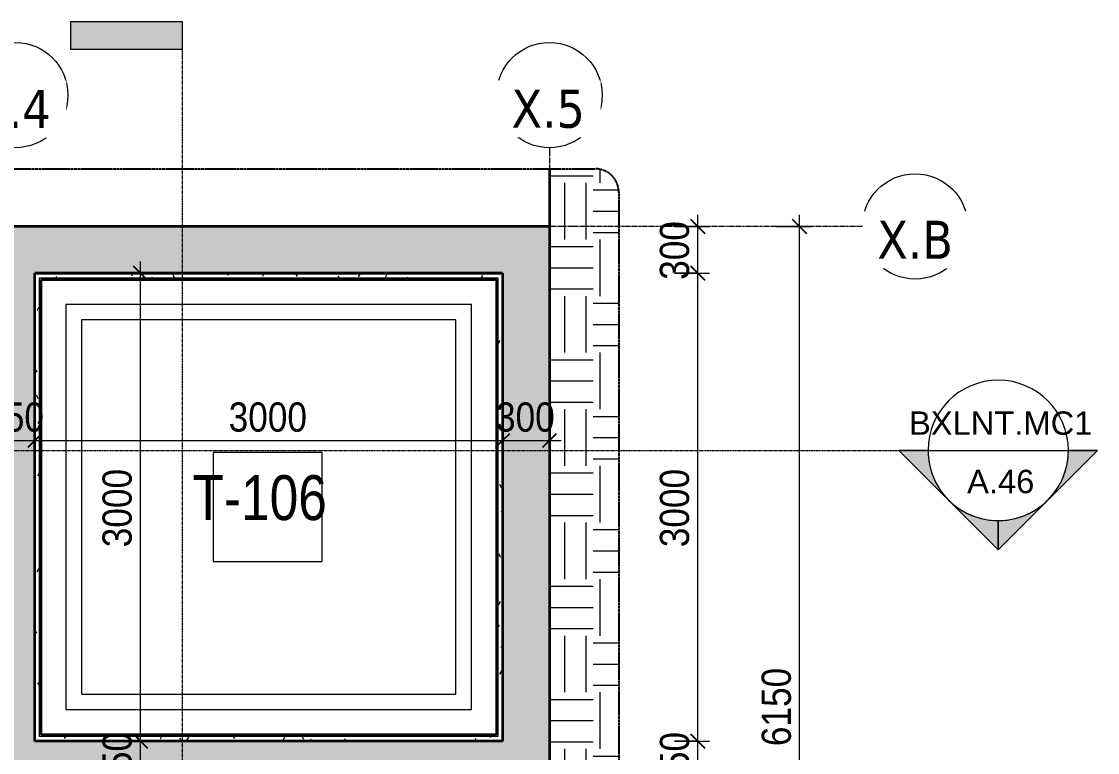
# Model space of a CAD drawing. Header units: millimetres. Extents: x 83532 to 228915, y -7302 to 22802.
# Drawn here: x 97948 to 104847, y 17715 to 22400 of the extents above; entities that cross this region are included whole.
import ezdxf

# ---------------------------------------------------------------- set-up
doc = ezdxf.new("R2010")
doc.units = ezdxf.units.MM
for name, pattern in [('Dash - Tight', [4.5, 3, -1.5]), ('Dash Dot 3_16_', [7.9375, 4.7625, -1.5875, 0, -1.5875]), ('Grid Line', [22.225, 12.7, -3.175, 3.175, -3.175]), ('Hidden', [7.14375, 4.7625, -2.38125])]:
    doc.linetypes.add(name, pattern=pattern)
for name, color, linetype, lineweight in [('0-1', 7, 'Continuous', 5), ('A-ANNO-DIMS', 211, 'Continuous', 9), ('A-ANNO-DIMS-75', 211, 'Continuous', 9), ('A-DETL-GENF-1', 9, 'Continuous', 18), ('A-DETL-GENF-2', 92, 'Dash - Tight', 18), ('A-DETL-GENF-3', 92, 'Hidden', 25), ('A-DETL-MEDM', 33, 'Continuous', 35), ('A-WALL', 113, 'Continuous', 18), ('A-WALL-PATT-1', 111, 'Continuous', 18), ('G-ANNO-SYMB', 111, 'Continuous', 9), ('G-ANNO-SYMB-1', 111, 'Dash Dot 3_16_', 18), ('G-IMPT', 8, 'Continuous', 18), ('G-IMPT-1', 7, 'Continuous', 18), ('I-WALL-1', 2, 'Continuous', 35), ('L-SITE-WALL-1', 31, 'Continuous', 35), ('M-EQPM', 50, 'Continuous', 18), ('S-COLS', 52, 'Continuous', 18), ('S-COLS-1', 52, 'Continuous', 5), ('S-GRID-1', 1, 'Grid Line', 9), ('S-GRID-IDEN', 1, 'Continuous', 9)]:
    doc.layers.add(name, color=color, linetype=linetype, lineweight=lineweight)
doc.styles.add('Arial', font='arial.ttf', dxfattribs={"height": 150})
doc.styles.add('Tahoma_B', font='tahomabd.ttf', dxfattribs={"height": 243.75})
doc.styles.add('UTM Avo', font='', dxfattribs={"width": 0.9, "height": 187.5})
doc.styles.add('VNI-Helve-Condense', font='', dxfattribs={"height": 288})
doc.styles.get('UTM Avo').set_extended_font_data('UTM Avo')
doc.styles.get('VNI-Helve-Condense').set_extended_font_data('VNI-Helve-Condense')
doc.dimstyles.new('1_Dim_chi_tiet_2_5', dxfattribs={"dimscale": 304.8, "dimtxt": 187.368928, "dimasz": 0.295276, "dimexe": 0.246063, "dimexo": 0.0625, "dimgap": 0.024606, "dimtad": 1, "dimdec": 0, "dimrnd": 5, "dimzin": 0, "dimdsep": 46, "dimtxsty": 'UTM Avo', "dimblk1": 'OBLIQUE', "dimblk2": 'OBLIQUE', "dimsah": 1, "dimcen": 0.09, "dimdle": 0.246063, "dimazin": 0, "dimtfac": 1, "dimtdec": 4, "dimtix": 1, "dimtmove": 0, "dimatfit": 3, "dimfxl": 0.492126, "dimfxlon": 1, "dimtvp": 1, "dimtolj": 1, "dimtzin": 0, "dimarcsym": 2})
pattern_1 = [(0, (0, 0), (304.8, 76.2), [25.146, -203.454, 25.146, -203.454, -1219.2]), (0, (0, 0), (304.8, 76.2), [-457.2, 25.146, -432.054, 25.146, -203.454, -533.4]), (0, (0, 0), (304.8, 76.2), [-1143, 25.146, -127.254, 25.146, -355.854]), (120, (114.3, 38.1), (-218.391136, 225.864543), [25.146, -203.454, 25.146, -203.454, -1219.2]), (120, (114.3, 38.1), (-218.391136, 225.864543), [-457.2, 25.146, -432.054, 25.146, -203.454, -533.4]), (120, (114.3, 38.1), (-218.391136, 225.864543), [-1143, 25.146, -127.254, 25.146, -355.854]), (240, (152.4, 190.5), (-86.408864, -302.064543), [25.146, -203.454, 25.146, -203.454, -1219.2]), (240, (152.4, 190.5), (-86.408864, -302.064543), [-457.2, 25.146, -432.054, 25.146, -203.454, -533.4]), (240, (152.4, 190.5), (-86.408864, -302.064543), [-1143, 25.146, -127.254, 25.146, -355.854])]
pattern_2 = [(63.435, (1790.26, 104.33), (-0.0014, 1524.001), [532.463, -2875.304]), (63.435, (266.26, 104.33), (-0.0014, 1524.001), [532.463, -2875.304]), (63.435, (2519.8, 398.8), (-0.0014, 1524.001), [532.463, -2875.304]), (63.435, (995.8, 398.8), (-0.0014, 1524.001), [532.463, -2875.304]), (63.435, (2409.4, 294.83), (-0.0014, 1524.001), [532.463, -2875.304]), (63.435, (885.4, 294.83), (-0.0014, 1524.001), [532.463, -2875.304]), (63.435, (2296.8, 890.1), (-0.0014, 1524.001), [258.802, -3148.965]), (63.435, (772.8, 890.1), (-0.0014, 1524.001), [258.802, -3148.965]), (63.435, (2223.2, 797.95), (-0.0014, 1524.001), [532.463, -2875.304]), (63.435, (699.2, 797.95), (-0.0014, 1524.001), [532.463, -2875.304]), (63.435, (2236.2, 864.1), (-0.0014, 1524.001), [532.463, -2875.304]), (63.435, (712.2, 864.1), (-0.0014, 1524.001), [532.463, -2875.304]), (63.435, (1621.35, 573.94), (-0.0014, 1524.001), [532.463, -2875.304]), (63.435, (97.35, 573.94), (-0.0014, 1524.001), [532.463, -2875.304]), (63.435, (1634.34, 651.9), (-0.0014, 1524.001), [532.463, -2875.304]), (63.435, (110.34, 651.9), (-0.0014, 1524.001), [532.463, -2875.304]), (63.435, (1637.84, 708.1), (-0.0014, 1524.001), [532.463, -2875.304]), (63.435, (113.84, 708.1), (-0.0014, 1524.001), [532.463, -2875.304])]

# ---------------------------------------------------------------- blocks, each defined once
blk = doc.blocks.new('NCV_TKTC_KET CAU_rvt-1-TKCS_BỂ XLNT - MẶT BẰNG ĐÁY BỂ')
at = {"layer": 'A-WALL-PATT-1'}
h = blk.add_hatch(color=256, dxfattribs=at)
h.paths.add_polyline_path([(101032.6, 20786.9), (101032.6, 20787.2), (101032.3, 20786.9)])
h.paths.add_polyline_path([(97757.6, 20786.9), (97757.6, 20787.2), (95970.4, 20786.9)])
h.paths.add_polyline_path([(94507.6, 20786.9), (94507.6, 20787.2), (93867.2, 20786.9)])
h.paths.add_polyline_path([(92582.6, 20786.9), (92582.6, 20787.2), (91764.1, 20786.9)])
at = {"layer": 'S-COLS-1'}
blk.add_hatch(color=256, dxfattribs=at).paths.add_polyline_path([(98057.6, 20786.9), (98057.6, 20787.2), (98032.6, 20786.9)])
at = {"layer": 'L-SITE-WALL-1'}
blk.add_line((98057.6, 20786.9), (101032.6, 20786.9), dxfattribs=at)
at = {"layer": 'S-COLS'}
blk.add_line((98032.6, 20786.9), (98057.6, 20786.9), dxfattribs=at)
blk = doc.blocks.new('TKTC_BE NGAM TANG HAM_260130 - TKTC_XREF_260130_MB BE NGAM TANG HAM_dwg-4017279-TKCS_BỂ XLNT - MẶT BẰNG ĐÁY BỂ')
at = {"layer": 'G-IMPT', "flags": 128}
for points in [[(-104919.3, -146782.7), (-102319.3, -146782.7), (-102319.3, -144184.7), (-104919.3, -144184.7)], [(-104819.3, -146682.7), (-102419.3, -146682.7), (-102419.3, -144284.7), (-104819.3, -144284.7)], [(-103975.8, -145833.7), (-103275.8, -145833.7), (-103275.8, -145133.7), (-103975.8, -145133.7)]]:
    blk.add_lwpolyline(points, close=True, dxfattribs=at)
at = {"layer": 'G-IMPT-1', "insert": (-103677.1, -145279.7), "char_height": 288, "width": 1097.641, "attachment_point": 2, "line_spacing_factor": 1.081022, "style": 'VNI-Helve-Condense'}
blk.add_mtext('T-106', dxfattribs=at)
blk = doc.blocks.new('TKTC_BE NGAM TANG HAM_260130 - TKTC_BE NGAM TANG HAM_260130-2131746-TKCS_BỂ XLNT - MẶT BẰNG ĐÁY BỂ')
blk.add_blockref('TKTC_BE NGAM TANG HAM_260130 - TKTC_XREF_260130_MB BE NGAM TANG HAM_dwg-4017279-TKCS_BỂ XLNT - MẶT BẰNG ĐÁY BỂ', (169499.1, 147535))
blk = doc.blocks.new('BORDER VIEW - BORDER VIEW-3417079-TKCS_BỂ XLNT - MẶT BẰNG ĐÁY BỂ')
at = {"layer": 'A-DETL-GENF-3'}
for p, q in [((150, 6819), (15844.7, 6819)), ((15994.7, 6669), (15994.7, 150))]:
    blk.add_line(p, q, dxfattribs=at)
blk.add_arc((15844.7, 6669), 150, 0, 90, dxfattribs=at)
blk = doc.blocks.new('Section - M_Section Head - Filled-352373-TKCS_BỂ XLNT - MẶT BẰNG ĐÁY BỂ')
at = {"layer": 'G-ANNO-SYMB'}
h = blk.add_hatch(color=256, dxfattribs=at)
edge = h.paths.add_edge_path()
edge.add_line((-6, 8.485), (-6, 6))
edge.add_arc((-6, 0), 6, 90, 135)
edge.add_line((-10.243, 4.243), (-6, 8.485))
h = blk.add_hatch(color=256, dxfattribs=at)
edge = h.paths.add_edge_path()
edge.add_line((-6, 8.485), (-1.757, 4.243))
edge.add_arc((-6, 0), 6, 45, 90)
edge.add_line((-6, 6), (-6, 8.485))
h = blk.add_hatch(color=256, dxfattribs=at)
edge = h.paths.add_edge_path()
edge.add_line((-14.485, 0), (-10.243, 4.243))
edge.add_arc((-6, 0), 6, 135, 180)
edge.add_line((-12, 0), (-14.485, 0))
h = blk.add_hatch(color=256, dxfattribs=at)
edge = h.paths.add_edge_path()
edge.add_line((2.485, 0), (0, 0))
edge.add_arc((-6, 0), 6, 360, 405)
edge.add_line((-1.757, 4.243), (2.485, 0))
for p, q in [((-6, 8.485), (-14.485, 0)), ((-6, 8.485), (-10.243, 4.243)), ((-6, 8.485), (2.485, 0)), ((-6, 6), (-6, 8.485)), ((-6, 8.485), (-6, 6)), ((-1.757, 4.243), (-6, 8.485)), ((-10.243, 4.243), (-14.485, 0)), ((2.485, 0), (-1.757, 4.243)), ((-14.485, 0), (-12, 0)), ((0, 0), (2.485, 0)), ((-12, 0), (-14.485, 0)), ((0, 0), (2.485, 0))]:
    blk.add_line(p, q, dxfattribs=at)
for start, end in [(360, 180), (90, 135), (45, 90), (135, 180), (360, 45), (180, 360)]:
    blk.add_arc((-6, 0), 6, start, end, dxfattribs=at)
blk = doc.blocks.new('Section - 3_32_ x 3_8_-4701953-TKCS_BỂ XLNT - MẶT BẰNG ĐÁY BỂ')
at = {"layer": 'G-ANNO-SYMB'}
blk.add_hatch(color=256, dxfattribs=at).paths.add_polyline_path([(0, 9.525), (0, 0), (-2.38125, 0), (-2.38125, 9.525)])
for p, q in [((0, 9.525), (-2.38125, 9.525)), ((-2.38125, 9.525), (-2.38125, 0)), ((0, 0), (0, 9.525)), ((-2.38125, 0), (0, 0))]:
    blk.add_line(p, q, dxfattribs=at)
blk = doc.blocks.new('Grid - M_Grid Head - Circle-353313-TKCS_BỂ XLNT - MẶT BẰNG ĐÁY BỂ')
at = {"layer": 'S-GRID-IDEN'}
blk.add_circle((0, 0), 4.5, dxfattribs=at)
blk = doc.blocks.new('DIMBLOCK6-TKCS_BỂ XLNT - MẶT BẰNG ĐÁY BỂ')
at = {"layer": 'A-ANNO-DIMS-75', "lineweight": 25}
for p, q in [((102284, 17786.9), (102239, 17831.9)), ((102284, 17786.9), (102329, 17741.9)), ((102284, 17536.9), (102239, 17581.9)), ((102284, 17536.9), (102329, 17491.9))]:
    blk.add_line(p, q, dxfattribs=at)
at = {"layer": 'A-ANNO-DIMS-75'}
for p, q in [((102134, 17786.9), (102359, 17786.9)), ((102284, 17786.9), (102134, 17786.9)), ((102284, 17536.9), (102284, 17786.9)), ((102134, 17536.9), (102359, 17536.9)), ((102284, 17536.9), (102134, 17536.9))]:
    blk.add_line(p, q, dxfattribs=at)
at = {"layer": 'A-ANNO-DIMS-75', "color": 0, "insert": (102040.4, 17469.4), "char_height": 187.5, "width": 462.177, "attachment_point": 1, "rotation": 90, "line_spacing_factor": 1.110334, "style": 'UTM Avo'}
blk.add_mtext('250', dxfattribs=at)
blk = doc.blocks.new('_Oblique')
at = {"color": 0, "linetype": 'ByBlock', "lineweight": -2}
blk.add_line((-0.5, -0.5), (0.5, 0.5), dxfattribs=at)
blk = doc.blocks.new('DIMBLOCK7-TKCS_BỂ XLNT - MẶT BẰNG ĐÁY BỂ')
at = {"layer": 'A-ANNO-DIMS-75'}
for p, q in [((102134, 20787.2), (102359, 20787.2)), ((102284, 20787.2), (102134, 20787.2)), ((102284, 17786.9), (102284, 20787.2)), ((102134, 17786.9), (102359, 17786.9)), ((102284, 17786.9), (102134, 17786.9))]:
    blk.add_line(p, q, dxfattribs=at)
at = {"layer": 'A-ANNO-DIMS-75', "lineweight": 25}
for p, q in [((102284, 20787.2), (102239, 20832.2)), ((102284, 20787.2), (102329, 20742.2)), ((102284, 17786.9), (102239, 17831.9)), ((102284, 17786.9), (102329, 17741.9))]:
    blk.add_line(p, q, dxfattribs=at)
at = {"layer": 'A-ANNO-DIMS-75', "color": 0, "insert": (102040.4, 19030.3), "char_height": 187.5, "width": 616.236, "attachment_point": 1, "rotation": 90, "line_spacing_factor": 1.110334, "style": 'UTM Avo'}
blk.add_mtext('3000', dxfattribs=at)
blk = doc.blocks.new('DIMBLOCK8-TKCS_BỂ XLNT - MẶT BẰNG ĐÁY BỂ')
at = {"layer": 'A-ANNO-DIMS-75', "lineweight": 25}
for p, q in [((102284, 21086.9), (102239, 21131.9)), ((102284, 21086.9), (102329, 21041.9)), ((102284, 20787.2), (102239, 20832.2)), ((102284, 20787.2), (102329, 20742.2))]:
    blk.add_line(p, q, dxfattribs=at)
at = {"layer": 'A-ANNO-DIMS-75'}
for p, q in [((102284, 20787.2), (102284, 21161.9)), ((102134, 21086.9), (102359, 21086.9)), ((102284, 21086.9), (102134, 21086.9)), ((102134, 20787.2), (102359, 20787.2)), ((102284, 20787.2), (102134, 20787.2))]:
    blk.add_line(p, q, dxfattribs=at)
at = {"layer": 'A-ANNO-DIMS-75', "color": 0, "insert": (102040.4, 20744.5), "char_height": 187.5, "width": 462.177, "attachment_point": 1, "rotation": 90, "line_spacing_factor": 1.110334, "style": 'UTM Avo'}
blk.add_mtext('300', dxfattribs=at)
blk = doc.blocks.new('DIMBLOCK9-TKCS_BỂ XLNT - MẶT BẰNG ĐÁY BỂ')
at = {"layer": 'A-ANNO-DIMS-75', "lineweight": 25}
for p, q in [((102936.8, 21086.9), (102891.8, 21131.9)), ((102936.8, 21086.9), (102981.8, 21041.9)), ((102936.8, 14936.9), (102891.8, 14981.9)), ((102936.8, 14936.9), (102981.8, 14891.9))]:
    blk.add_line(p, q, dxfattribs=at)
at = {"layer": 'A-ANNO-DIMS-75'}
for p, q in [((102936.8, 14861.9), (102936.8, 21161.9)), ((102786.8, 21086.9), (103011.8, 21086.9)), ((102936.8, 21086.9), (102786.8, 21086.9)), ((102786.8, 14936.9), (103011.8, 14936.9)), ((102936.8, 14936.9), (102786.8, 14936.9))]:
    blk.add_line(p, q, dxfattribs=at)
at = {"layer": 'A-ANNO-DIMS-75', "color": 0, "insert": (102693.2, 17755.2), "char_height": 187.5, "width": 616.236, "attachment_point": 1, "rotation": 90, "line_spacing_factor": 1.110334, "style": 'UTM Avo'}
blk.add_mtext('6150', dxfattribs=at)
blk = doc.blocks.new('DIMBLOCK20-TKCS_BỂ XLNT - MẶT BẰNG ĐÁY BỂ')
at = {"layer": 'A-ANNO-DIMS-75'}
for p, q in [((97782.6, 19865), (97782.6, 19640)), ((97782.6, 19715), (97782.6, 19865)), ((98032.6, 19865), (98032.6, 19640)), ((98032.6, 19715), (98032.6, 19865)), ((97782.6, 19715), (98032.6, 19715))]:
    blk.add_line(p, q, dxfattribs=at)
at = {"layer": 'A-ANNO-DIMS-75', "lineweight": 25}
for p, q in [((97782.6, 19715), (97827.6, 19760)), ((98032.6, 19715), (98077.6, 19760)), ((97782.6, 19715), (97737.6, 19670)), ((98032.6, 19715), (97987.6, 19670))]:
    blk.add_line(p, q, dxfattribs=at)
at = {"layer": 'A-ANNO-DIMS-75', "color": 0, "insert": (97715, 19958.6), "char_height": 187.5, "width": 462.177, "attachment_point": 1, "line_spacing_factor": 1.110334, "style": 'UTM Avo'}
blk.add_mtext('250', dxfattribs=at)
blk = doc.blocks.new('DIMBLOCK21-TKCS_BỂ XLNT - MẶT BẰNG ĐÁY BỂ')
at = {"layer": 'A-ANNO-DIMS-75'}
for p, q in [((98032.6, 19865), (98032.6, 19640)), ((98032.6, 19715), (98032.6, 19865)), ((101032.6, 19865), (101032.6, 19640)), ((101032.6, 19715), (101032.6, 19865)), ((98032.6, 19715), (101032.6, 19715))]:
    blk.add_line(p, q, dxfattribs=at)
at = {"layer": 'A-ANNO-DIMS-75', "lineweight": 25}
for p, q in [((98032.6, 19715), (98077.6, 19760)), ((101032.6, 19715), (101077.6, 19760)), ((98032.6, 19715), (97987.6, 19670)), ((101032.6, 19715), (100987.6, 19670))]:
    blk.add_line(p, q, dxfattribs=at)
at = {"layer": 'A-ANNO-DIMS-75', "color": 0, "insert": (99275.8, 19958.6), "char_height": 187.5, "width": 616.236, "attachment_point": 1, "line_spacing_factor": 1.110334, "style": 'UTM Avo'}
blk.add_mtext('3000', dxfattribs=at)
blk = doc.blocks.new('DIMBLOCK22-TKCS_BỂ XLNT - MẶT BẰNG ĐÁY BỂ')
at = {"layer": 'A-ANNO-DIMS-75'}
for p, q in [((101032.6, 19865), (101032.6, 19640)), ((101032.6, 19715), (101032.6, 19865)), ((101332.6, 19865), (101332.6, 19640)), ((101332.6, 19715), (101332.6, 19865)), ((101032.6, 19715), (101407.6, 19715))]:
    blk.add_line(p, q, dxfattribs=at)
at = {"layer": 'A-ANNO-DIMS-75', "lineweight": 25}
for p, q in [((101032.6, 19715), (101077.6, 19760)), ((101332.6, 19715), (101377.6, 19760)), ((101032.6, 19715), (100987.6, 19670)), ((101332.6, 19715), (101287.6, 19670))]:
    blk.add_line(p, q, dxfattribs=at)
at = {"layer": 'A-ANNO-DIMS-75', "color": 0, "insert": (100990, 19958.6), "char_height": 187.5, "width": 462.177, "attachment_point": 1, "line_spacing_factor": 1.110334, "style": 'UTM Avo'}
blk.add_mtext('300', dxfattribs=at)
blk = doc.blocks.new('DIMBLOCK50-TKCS_BỂ XLNT - MẶT BẰNG ĐÁY BỂ')
at = {"layer": 'A-ANNO-DIMS-75', "lineweight": 25}
for p, q in [((98710, 17786.9), (98665, 17831.9)), ((98710, 17786.9), (98755, 17741.9)), ((98710, 17536.9), (98665, 17581.9)), ((98710, 17536.9), (98755, 17491.9))]:
    blk.add_line(p, q, dxfattribs=at)
at = {"layer": 'A-ANNO-DIMS-75'}
for p, q in [((98560, 17786.9), (98785, 17786.9)), ((98710, 17786.9), (98560, 17786.9)), ((98710, 17536.9), (98710, 17786.9)), ((98560, 17536.9), (98785, 17536.9)), ((98710, 17536.9), (98560, 17536.9))]:
    blk.add_line(p, q, dxfattribs=at)
at = {"layer": 'A-ANNO-DIMS-75', "color": 0, "insert": (98466.4, 17469.4), "char_height": 187.5, "width": 462.177, "attachment_point": 1, "rotation": 90, "line_spacing_factor": 1.110334, "style": 'UTM Avo'}
blk.add_mtext('250', dxfattribs=at)
blk = doc.blocks.new('DIMBLOCK51-TKCS_BỂ XLNT - MẶT BẰNG ĐÁY BỂ')
at = {"layer": 'A-ANNO-DIMS-75'}
for p, q in [((98710, 17786.9), (98710, 20861.9)), ((98560, 20786.9), (98785, 20786.9)), ((98710, 20786.9), (98560, 20786.9)), ((98560, 17786.9), (98785, 17786.9)), ((98710, 17786.9), (98560, 17786.9))]:
    blk.add_line(p, q, dxfattribs=at)
at = {"layer": 'A-ANNO-DIMS-75', "lineweight": 25}
for p, q in [((98710, 20786.9), (98665, 20831.9)), ((98710, 20786.9), (98755, 20741.9)), ((98710, 17786.9), (98665, 17831.9)), ((98710, 17786.9), (98755, 17741.9))]:
    blk.add_line(p, q, dxfattribs=at)
at = {"layer": 'A-ANNO-DIMS-75', "color": 0, "insert": (98466.4, 19030.2), "char_height": 187.5, "width": 616.236, "attachment_point": 1, "rotation": 90, "line_spacing_factor": 1.110334, "style": 'UTM Avo'}
blk.add_mtext('3000', dxfattribs=at)

msp = doc.modelspace()

# ---------------------------------------------------------------- hatches: boundary and pattern name
at = {"layer": 'A-DETL-GENF-1'}
h = msp.add_hatch(dxfattribs=at)
h.set_pattern_fill('FP_4', color=256, style=0, pattern_type=2)
h.set_pattern_definition([(0, (0, 0), (362.902, 362.902), [362.902, -362.902]), (0, (0, 136.1), (362.902, 362.902), [362.902, -362.902]), (0, (0, 272.18), (362.902, 362.902), [362.902, -362.902]), (90, (45.36, 317.54), (-362.902, 362.902), [362.902, -362.902]), (90, (181.45, 317.54), (-362.902, 362.902), [362.902, -362.902]), (90, (317.54, 317.54), (-362.902, 362.902), [362.902, -362.902])])
h.paths.add_polyline_path([(93867.2, 14636.9), (101627.3, 14636.9), (101666.1, 14642), (101702.3, 14657), (101733.4, 14680.9), (101757.2, 14711.9), (101772.2, 14748.1), (101777.3, 14786.9), (101777.3, 21306), (101772.2, 21344.8), (101757.2, 21381), (101733.4, 21412), (101702.3, 21435.9), (101666.1, 21450.9), (101627.3, 21456), (101332.6, 21456), (101332.6, 14936.9), (86182.6, 14936.9), (86182.6, 21456), (85932.6, 21456), (85893.7, 21450.9), (85857.6, 21435.9), (85826.5, 21412), (85802.7, 21381), (85787.7, 21344.8), (85782.6, 21306), (85782.6, 14786.9), (85787.7, 14748.1), (85802.7, 14711.9), (85826.5, 14680.9), (85857.6, 14657), (85893.7, 14642), (85932.6, 14636.9), (91764.1, 14636.9)])
h = msp.add_hatch(dxfattribs=at)
h.set_pattern_fill('FP_3', color=256, style=0, pattern_type=2)
h.set_pattern_definition([(50, (0, 0), (546.5526, -47.8174), [57.15, -628.65]), (355, (0, 0), (-105.7283, 573.17), [45.72, -502.92]), (100.451, (45.55, -4), (440.8275, 525.35), [48.57, -534.27]), (46.184, (0, 152.4), (813.2367, -126.1284), [85.725, -942.975]), (96.636, (67.8, 141.9), (712.2074, 742.2826), [72.855, -801.405]), (351.184, (0, 152.4), (712.215, 742.276), [68.58, -754.38]), (21, (76.2, 114.3), (454.8433, -306.796), [57.15, -628.65]), (326, (76.2, 114.3), (185.4063, 552.5638), [45.72, -502.92]), (71.451, (114.1, 88.73), (640.2512, 245.764), [48.57, -534.27]), (37.5, (0, 0), (9.26637, 253.66504), [5.029, -491.795, 5.029, -505.511, -504.825]), (37.5, (0, 0), (9.26637, 253.66504), [-1007.364, 5.029, -499.796]), (7.5, (0, 0), (200.45944, 300.5414), [5.029, -286.055, 5.029, -480.365, -192.405]), (7.5, (0, 0), (200.45944, 300.5414), [-776.478, 5.029, -187.376]), (327.5, (-169.93, 0), (406.77284, -17.18643), [5.029, -185.471, 5.029, -589.331, -788.67]), (327.5, (-169.93, 0), (406.77284, -17.18643), [-784.86, 5.029, -783.641]), (317.5, (-246.13, 0), (444.3881, 76.2803), [5.029, -242.621, 5.029, -389.687, -560.07]), (317.5, (-246.13, 0), (444.3881, 76.2803), [-642.366, 5.029, -555.041]), (45, (0, 0), (-188.5854, 188.5854), []), (45, (0, 285.75), (-188.5854, 188.5854), [])])
h.paths.add_polyline_path([(89660.9, 14936.9), (101332.6, 14936.9), (101332.6, 21087.2), (86182.6, 21087.2), (86182.6, 14936.9), (87557.8, 14936.9)])
h.paths.add_polyline_path([(89660.9, 15236.9), (86482.6, 15236.9), (86482.6, 16336.3), (90582.6, 16336.3), (90582.6, 15236.9)])
h.paths.add_polyline_path([(94767.6, 15236.9), (94767.6, 20787.2), (97782.6, 20787.2), (97782.6, 15236.9), (95970.4, 15236.9)])
h.paths.add_polyline_path([(90882.6, 15236.9), (90882.6, 20787.2), (92582.6, 20787.2), (92582.6, 15236.9), (91764.1, 15236.9)])
h.paths.add_polyline_path([(92832.6, 15236.9), (92832.6, 20787.2), (94517.6, 20787.2), (94517.6, 15236.9), (93867.2, 15236.9)])
h.paths.add_polyline_path([(98032.6, 15236.9), (98032.6, 17536.9), (99582.6, 17536.9), (99582.6, 15236.9), (98073.5, 15236.9)])
h.paths.add_polyline_path([(99832.6, 15236.9), (99832.6, 17536.9), (101032.6, 17536.9), (101032.6, 15236.9), (100176.6, 15236.9)])
h.paths.add_polyline_path([(89232.6, 16636.3), (88132.6, 16636.3), (88132.6, 19036.9), (89232.6, 19036.9), (89232.6, 17845)])
h.paths.add_polyline_path([(87882.6, 16636.3), (86482.6, 16636.3), (86482.6, 20786.9), (87882.6, 20786.9), (87882.6, 17845)])
h.paths.add_polyline_path([(90582.6, 16636.3), (89482.6, 16636.3), (89482.6, 19036.9), (90582.6, 19036.9), (90582.6, 17845)])
h.paths.add_polyline_path([(98073.5, 17786.9), (98032.6, 17786.9), (98032.6, 20787.2), (101032.6, 20787.2), (101032.6, 17786.9), (100176.6, 17786.9)])
h.paths.add_polyline_path([(90582.6, 19286.9), (88132.6, 19286.9), (88132.6, 20786.9), (90582.6, 20786.9), (90582.6, 19720.1)])
at = {"layer": 'A-WALL-PATT-1'}
h = msp.add_hatch(dxfattribs=at)
h.set_pattern_fill('FP_1', color=256, style=0, pattern_type=2)
h.set_pattern_definition(pattern_1)
h.paths.add_polyline_path([(100992.6, 20756.9), (101002.6, 20756.9), (101002.6, 20786.9), (98032.6, 20786.9), (98032.6, 20756.9), (98073.5, 20756.9)])
h = msp.add_hatch(dxfattribs=at)
h.set_pattern_fill('FP_1', color=256, style=0, pattern_type=2)
h.set_pattern_definition(pattern_1)
h.paths.add_polyline_path([(101029.4, 17816.9), (101032.6, 17816.9), (101032.3, 20786.9), (101002.6, 20786.9), (101002.6, 17816.9)])
h = msp.add_hatch(dxfattribs=at)
h.set_pattern_fill('FP_1', color=256, style=0, pattern_type=2)
h.set_pattern_definition(pattern_1)
h.paths.add_polyline_path([(98062.6, 17816.9), (98062.6, 20756.9), (98032.6, 20756.9), (98032.6, 17816.9)])
h = msp.add_hatch(dxfattribs=at)
h.set_pattern_fill('FP_2', color=256, style=0, pattern_type=2)
h.set_pattern_definition(pattern_2)
h.paths.add_polyline_path([(100992.6, 20746.9), (100992.6, 20756.9), (98062.6, 20756.9), (98062.6, 20746.9), (98073.5, 20746.9)])
h = msp.add_hatch(dxfattribs=at)
h.set_pattern_fill('FP_2', color=256, style=0, pattern_type=2)
h.set_pattern_definition(pattern_2)
h.paths.add_polyline_path([(101002.6, 17826.9), (101002.6, 20756.9), (100992.6, 20756.9), (100992.6, 17826.9)])
h = msp.add_hatch(dxfattribs=at)
h.set_pattern_fill('FP_1', color=256, style=0, pattern_type=2)
h.set_pattern_definition(pattern_1)
h.paths.add_polyline_path([(101032.6, 17786.9), (101032.6, 17816.9), (98032.6, 17816.9), (98032.6, 17786.9), (100176.6, 17786.9)])
h = msp.add_hatch(dxfattribs=at)
h.set_pattern_fill('FP_2', color=256, style=0, pattern_type=2)
h.set_pattern_definition(pattern_2)
h.paths.add_polyline_path([(101002.6, 17816.9), (101002.6, 17826.9), (98062.6, 17826.9), (98062.6, 17816.9), (100176.6, 17816.9)])

# ---------------------------------------------------------------- linework, layer by layer
at = {"layer": 'A-DETL-MEDM'}
for p, q in [((101332.6, 21456), (101332.6, 14936.9)), ((101332.6, 21087.2), (86182.6, 21087.2)), ((98032.6, 20787.2), (101032.6, 20787.2)), ((98032.6, 17786.9), (98032.6, 20787.2)), ((101032.6, 20787.2), (101032.6, 17786.9)), ((101032.6, 17786.9), (98032.6, 17786.9))]:
    msp.add_line(p, q, dxfattribs=at)
at = {"layer": 'A-WALL'}
for p, q in [((98062.6, 20756.9), (101002.6, 20756.9)), ((98062.6, 17816.9), (98062.6, 20756.9)), ((101002.6, 20756.9), (101002.6, 17816.9)), ((101002.6, 17816.9), (98062.6, 17816.9))]:
    msp.add_line(p, q, dxfattribs=at)
at = {"layer": 'G-ANNO-SYMB'}
msp.add_line((103760.2, 19650.7), (104660.2, 19650.7), dxfattribs=at)
at = {"layer": 'G-ANNO-SYMB-1'}
for p, q in [((98978.2, 22221.6), (98978.2, 13197.6)), ((84350.7, 19650.7), (103760.2, 19650.7))]:
    msp.add_line(p, q, dxfattribs=at)
at = {"layer": 'I-WALL-1'}
for p, q in [((101032.6, 20786.9), (98032.6, 20786.9)), ((98072.6, 20746.9), (100992.6, 20746.9)), ((98072.6, 17826.9), (98072.6, 20746.9)), ((100992.6, 20746.9), (100992.6, 17826.9)), ((100992.6, 17826.9), (98072.6, 17826.9))]:
    msp.add_line(p, q, dxfattribs=at)
at = {"layer": 'S-GRID-1'}
for p, q in [((101332.6, 21591.3), (101332.6, 19716.3)), ((101464.9, 21086.9), (86088.1, 21086.9)), ((101332.6, 19716.3), (101332.6, 15188.3))]:
    msp.add_line(p, q, dxfattribs=at)

# ---------------------------------------------------------------- block references
at = {"layer": '0-1'}
msp.add_blockref('NCV_TKTC_KET CAU_rvt-1-TKCS_BỂ XLNT - MẶT BẰNG ĐÁY BỂ', (0, 0), dxfattribs=at)
at = {"layer": 'A-DETL-GENF-2'}
msp.add_blockref('BORDER VIEW - BORDER VIEW-3417079-TKCS_BỂ XLNT - MẶT BẰNG ĐÁY BỂ', (85782.6, 14636.9), dxfattribs=at)
at = {"layer": 'G-ANNO-SYMB', "extrusion": (0, 0, -1), "xscale": 74.99999999999996, "yscale": 74.99999999999996, "zscale": 74.99999999999996, "rotation": 270.0000000000003}
msp.add_blockref('Section - 3_32_ x 3_8_-4701953-TKCS_BỂ XLNT - MẶT BẰNG ĐÁY BỂ', (-98978.2, 22221.6), dxfattribs=at)
at = {"layer": 'G-ANNO-SYMB', "xscale": 74.99999999999996, "yscale": 74.99999999999996, "zscale": 74.99999999999996, "rotation": 180}
msp.add_blockref('Section - M_Section Head - Filled-352373-TKCS_BỂ XLNT - MẶT BẰNG ĐÁY BỂ', (103760.2, 19650.7), dxfattribs=at)
at = {"layer": 'M-EQPM'}
msp.add_blockref('TKTC_BE NGAM TANG HAM_260130 - TKTC_BE NGAM TANG HAM_260130-2131746-TKCS_BỂ XLNT - MẶT BẰNG ĐÁY BỂ', (33652.6, 17236.9), dxfattribs=at)
at = {"layer": 'S-GRID-IDEN', "xscale": 74.99999999999996, "yscale": 74.99999999999996, "zscale": 74.99999999999996}
for p, rotation in [((97907.6, 21928.8), 180), ((101332.6, 21928.8), 180), ((103677.4, 21086.9), 89.99999999999982)]:
    msp.add_blockref('Grid - M_Grid Head - Circle-353313-TKCS_BỂ XLNT - MẶT BẰNG ĐÁY BỂ', p, dxfattribs=dict(at, rotation=rotation))

# ---------------------------------------------------------------- texts
at = {"layer": 'G-ANNO-SYMB', "char_height": 150, "attachment_point": 5, "line_spacing_factor": 0.936439, "style": 'Arial'}
for s, insert, width in [('\\pt952.5,1905,2857.5,3810,4762.5,5715,6667.5,7620,8572.5,9525,10477.5,11430,12382.5,13335,14287.5,15240,16192.5,17145,18097.5,19050,20002.5,20955,21907.5,22860,23812.5,24765,25717.5,26670,27622.5,28575,29527.5,30480;BXLNT.MC1', (104226.1, 19824.7), 1200.75), ('\\pt952.5,1905,2857.5,3810,4762.5,5715,6667.5,7620,8572.5,9525,10477.5,11430,12382.5,13335,14287.5,15240,16192.5,17145,18097.5,19050,20002.5,20955,21907.5,22860,23812.5,24765,25717.5,26670,27622.5,28575,29527.5,30480;A.46', (104226.1, 19450.5), 446.25)]:
    msp.add_mtext(s, dxfattribs=dict(at, insert=insert, width=width))

# ---------------------------------------------------------------- dimensions: what is measured, and where the dimension line sits
at = {"layer": 'A-ANNO-DIMS'}
for base, p1, p2, override, picture, middle in [((102284, 21086.9), (102134, 20787.2), (102134, 21086.9), {"dimpost": '<>', "dimfxl": 299.708008}, 'DIMBLOCK8-TKCS_BỂ XLNT - MẶT BẰNG ĐÁY BỂ', (102179.5, 20937.1)), ((102936.8, 21086.9), (102786.8, 14936.9), (102786.8, 21086.9), {"dimpost": '<>', "dimfxl": 6150}, 'DIMBLOCK9-TKCS_BỂ XLNT - MẶT BẰNG ĐÁY BỂ', (102832.3, 18011.9)), ((98710, 20786.9), (98560, 17786.9), (98560, 20786.9), {"dimpost": '<>', "dimfxl": 3000}, 'DIMBLOCK51-TKCS_BỂ XLNT - MẶT BẰNG ĐÁY BỂ', (98605.4, 19286.9)), ((102284, 20787.2), (102134, 17786.9), (102134, 20787.2), {"dimpost": '<>', "dimfxl": 3000.291992}, 'DIMBLOCK7-TKCS_BỂ XLNT - MẶT BẰNG ĐÁY BỂ', (102179.5, 19287.1)), ((98710, 17786.9), (98560, 17536.9), (98560, 17786.9), {"dimpost": '<>', "dimfxl": 250}, 'DIMBLOCK50-TKCS_BỂ XLNT - MẶT BẰNG ĐÁY BỂ', (98605.4, 17661.9)), ((102284, 17786.9), (102134, 17536.9), (102134, 17786.9), {"dimpost": '<>', "dimfxl": 250}, 'DIMBLOCK6-TKCS_BỂ XLNT - MẶT BẰNG ĐÁY BỂ', (102179.5, 17661.9))]:
    dim = msp.add_linear_dim(base=base, p1=p1, p2=p2, angle=90, dimstyle='1_Dim_chi_tiet_2_5', override=override, dxfattribs=at)
    dim.commit()
    dim.dimension.update_dxf_attribs({"geometry": picture, "text_midpoint": middle})
for base, p1, p2, override, picture, middle in [((98032.6, 19715), (97782.6, 19865), (98032.6, 19865), {"dimpost": '<>', "dimfxl": 250}, 'DIMBLOCK20-TKCS_BỂ XLNT - MẶT BẰNG ĐÁY BỂ', (97907.6, 19819.5)), ((101032.6, 19715), (98032.6, 19865), (101032.6, 19865), {"dimpost": '<>', "dimfxl": 3000}, 'DIMBLOCK21-TKCS_BỂ XLNT - MẶT BẰNG ĐÁY BỂ', (99532.6, 19819.5)), ((101332.6, 19715), (101032.6, 19865), (101332.6, 19865), {"dimpost": '<>', "dimfxl": 300}, 'DIMBLOCK22-TKCS_BỂ XLNT - MẶT BẰNG ĐÁY BỂ', (101182.6, 19819.5))]:
    dim = msp.add_linear_dim(base=base, p1=p1, p2=p2, dimstyle='1_Dim_chi_tiet_2_5', override=override, dxfattribs=at)
    dim.commit()
    dim.dimension.update_dxf_attribs({"geometry": picture, "text_midpoint": middle})

# ---------------------------------------------------------------- next in the draw order: texts
at = {"layer": 'S-GRID-IDEN', "char_height": 243.75, "attachment_point": 5, "line_spacing_factor": 0.996129, "style": 'Tahoma_B', "bg_fill": 3, "box_fill_scale": 1.25, "bg_fill_color": 256, "bg_fill_true_color": 13158600, "bg_fill_transparency": 0}
for s, insert, width in [('\\pt952.49944,1904.99888,2857.50075,3810.00019,4762.49962,5714.99906,6667.50094,7620.00037,8572.49981,9524.99925,10477.50113,11430.00056,12382.5,13334.99944,14287.49888,15240.00075,16192.50019,17144.99963,18097.49906,19050.00094,20002.50038,20954.99981,21907.49925,22860.00113,23812.50056,24765,25717.49944,26669.99887,27622.50075,28575.00019,29527.49963,30479.99906;X.4', (97899.5, 21839), 550.5), ('\\pt952.49944,1904.99888,2857.50075,3810.00019,4762.49962,5714.99906,6667.50094,7620.00037,8572.49981,9524.99925,10477.50113,11430.00056,12382.5,13334.99944,14287.49888,15240.00075,16192.50019,17144.99963,18097.49906,19050.00094,20002.50038,20954.99981,21907.49925,22860.00113,23812.50056,24765,25717.49944,26669.99887,27622.50075,28575.00019,29527.49963,30479.99906;X.5', (101324.5, 21839), 550.5), ('\\pt952.49944,1904.99888,2857.50075,3810.00019,4762.49962,5714.99906,6667.50094,7620.00037,8572.49981,9524.99925,10477.50113,11430.00056,12382.5,13334.99944,14287.49888,15240.00075,16192.50019,17144.99963,18097.49906,19050.00094,20002.50038,20954.99981,21907.49925,22860.00113,23812.50056,24765,25717.49944,26669.99887,27622.50075,28575.00019,29527.49963,30479.99906;X.B', (103677.1, 21001), 565.5)]:
    msp.add_mtext(s, dxfattribs=dict(at, insert=insert, width=width))

# ---------------------------------------------------------------- next in the draw order: linework, layer by layer
at = {"layer": 'S-GRID-1'}
msp.add_line((103339.9, 21086.9), (101464.9, 21086.9), dxfattribs=at)

doc.saveas('drawing.dxf')
